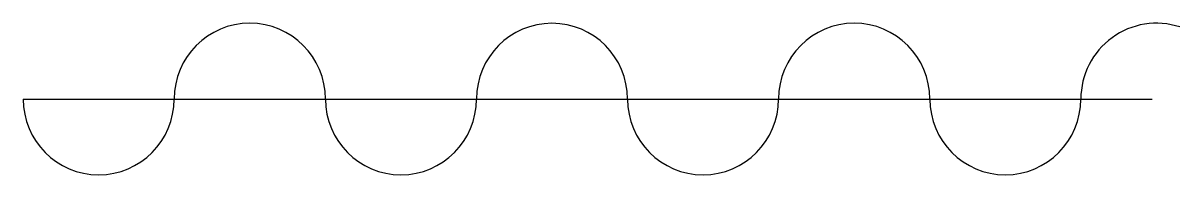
# Model space of a CAD drawing. Header units: metres. Extents: x 0 to 46, y -3 to 3.
import ezdxf

# ---------------------------------------------------------------- set-up
doc = ezdxf.new("R2010")
doc.units = ezdxf.units.M
doc.layers.add('003_THICK', color=7, linetype='Continuous')

msp = doc.modelspace()

# ---------------------------------------------------------------- linework, layer by layer
at = {"layer": '003_THICK'}
for points in [[(12.03, 0, 1), (6.01, 0, 1)], [(24.05, 0, 1), (18.04, 0, 1)], [(36.08, 0, 1), (30.06, 0, 1)], [(46.03, 2.86, 0.51), (42.09, 0, 0.51)], [(0, 0, 1), (6.01, 0, 1)], [(12.03, 0, 1), (18.04, 0, 1)], [(24.05, 0, 1), (30.06, 0, 1)], [(36.08, 0, 1), (42.09, 0, 1)]]:
    msp.add_lwpolyline(points, format="xyb", dxfattribs=at)
msp.add_lwpolyline([(0, 0), (44.93, 0)], dxfattribs=at)

doc.saveas('drawing.dxf')
